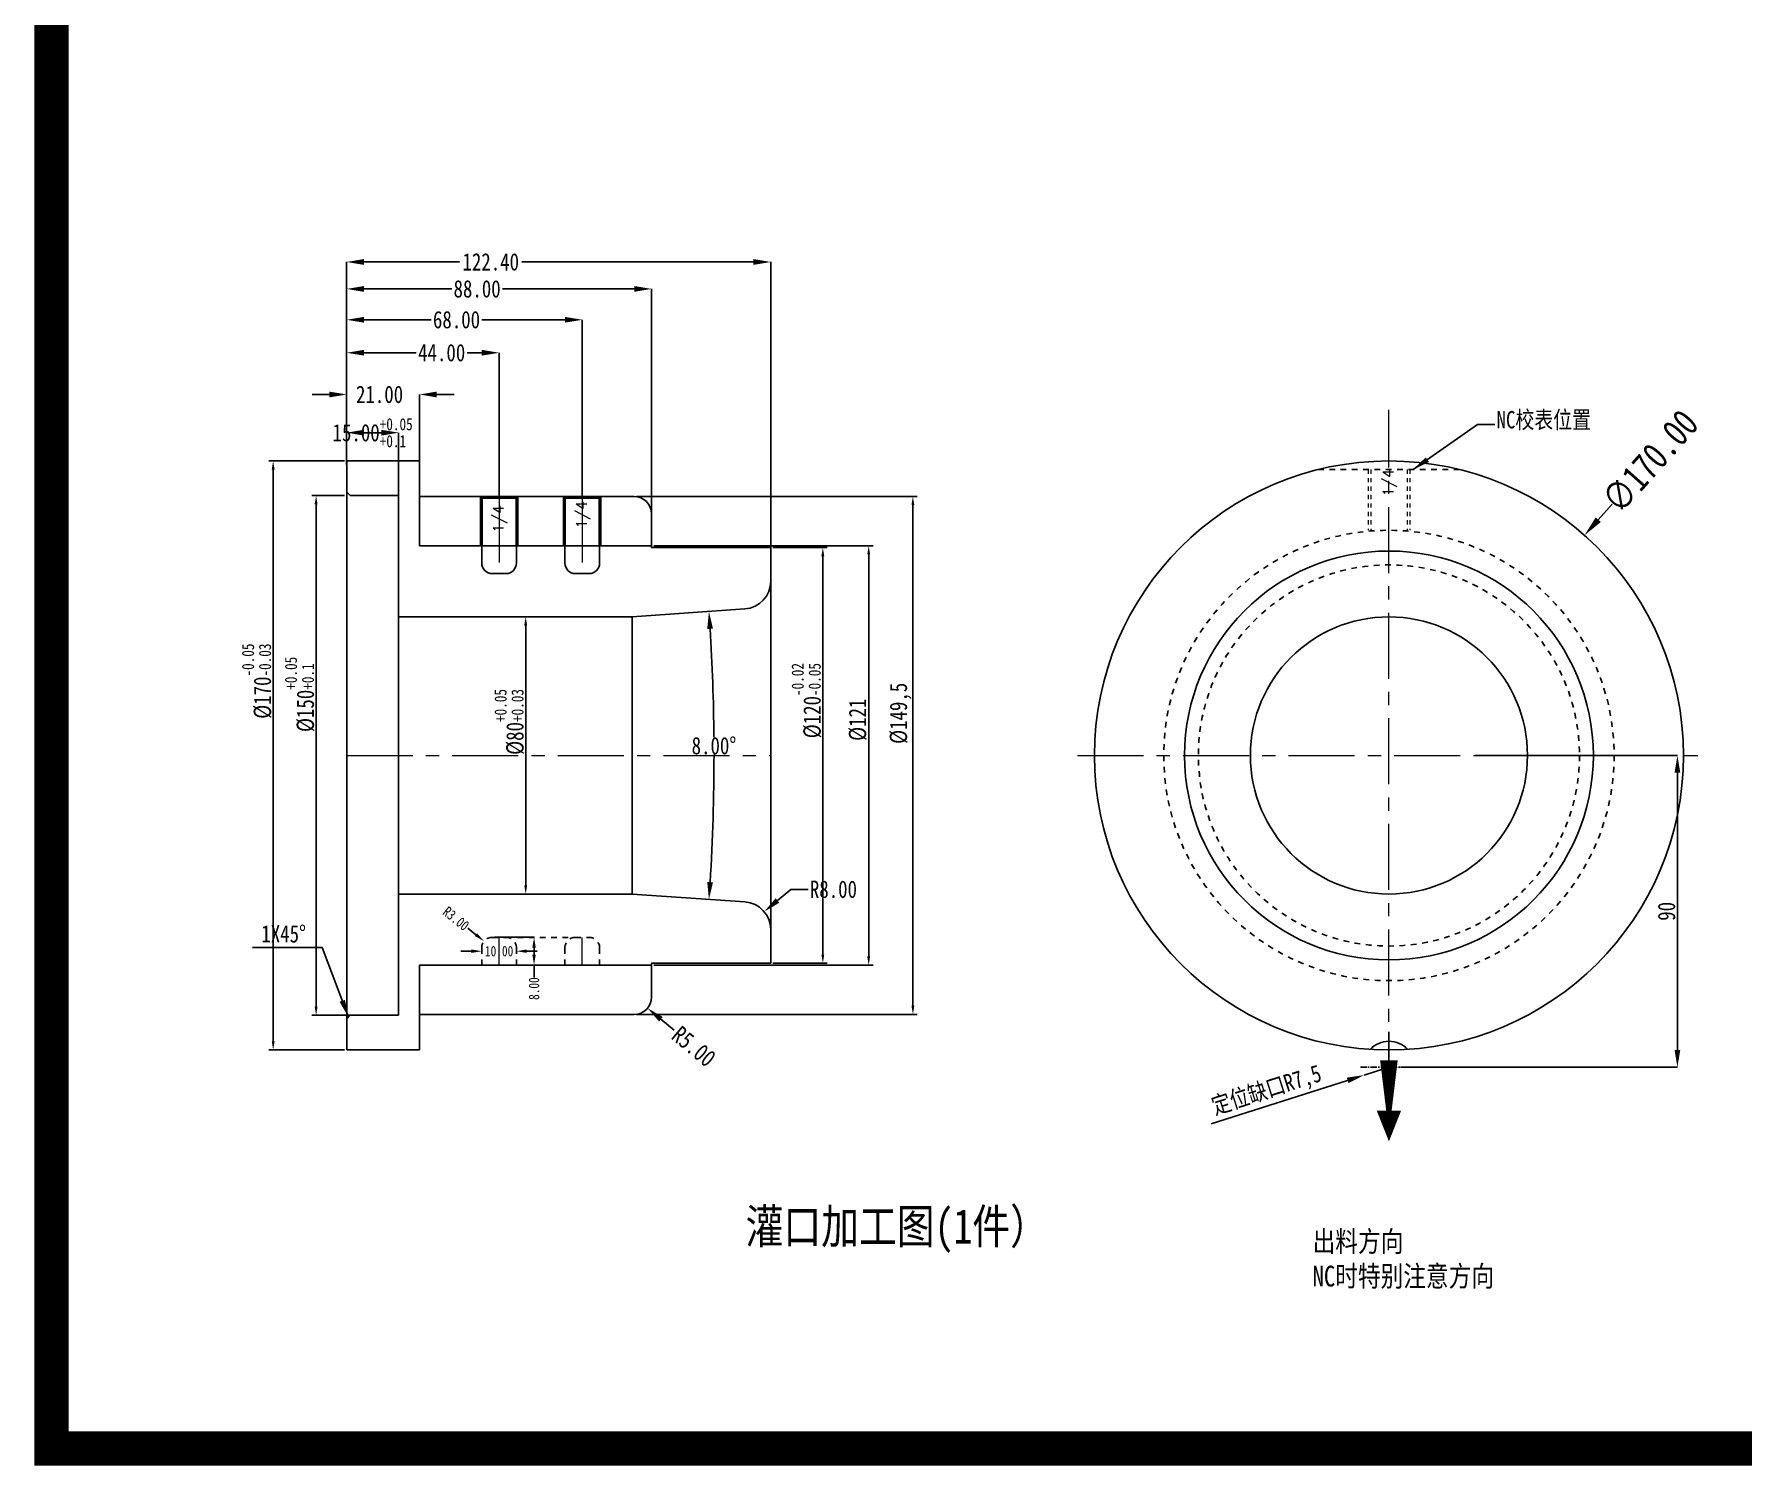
# Model space of a CAD drawing. Header units: millimetres. Extents: x 1104 to 2083, y 140 to 966.
# Drawn here: x 1104.4 to 1597.5, y 139.9 to 553.2 of the extents above; entities that cross this region are included whole.
import ezdxf
from ezdxf.enums import TextEntityAlignment as Align

# ---------------------------------------------------------------- set-up
doc = ezdxf.new("R2010")
doc.units = ezdxf.units.MM
doc.header["$LTSCALE"] = 16.335
doc.header["$PDMODE"] = 3
doc.header["$PDSIZE"] = 0.3125
doc.linetypes.add('CENTER', pattern=[0.6, 0.375, -0.075, 0.075, -0.075])
doc.linetypes.add('HIDDEN', pattern=[0.2, 0.1, -0.1])
doc.layers.get('0').update_dxf_attribs({"linetype": 'CONTINUOUS'})
doc.layers.get('Defpoints').update_dxf_attribs({"linetype": 'CONTINUOUS'})
doc.layers.add('DEFAULT_2', color=8, linetype='HIDDEN')
for name, color, linetype, lineweight in [('dim', 82, 'CONTINUOUS', 9), ('moldbase', 7, 'CONTINUOUS', 20), ('screw', 33, 'CONTINUOUS', 13)]:
    doc.layers.add(name, color=color, linetype=linetype, lineweight=lineweight)
doc.styles.get("Standard").update_dxf_attribs({"font": 'txt', "width": 0.8})
doc.styles.add('TXT', font='txt.shx', dxfattribs={"bigfont": 'gbcbig.shx'})
doc.dimstyles.new('ISO-25', dxfattribs={"dimtxt": 2.5, "dimasz": 2.5, "dimexe": 1.25, "dimexo": 0.625, "dimtad": 1, "dimtxsty": 'Standard', "dimcen": 2.5, "dimadec": 0, "dimazin": 0, "dimtfac": 1, "dimtmove": 0, "dimatfit": 3, "dimfxl": 0, "dimarcsym": 0})
doc.dimstyles.get("Standard").update_dxf_attribs({"dimtxt": 0.15625, "dimasz": 0.1875, "dimexe": 0.125, "dimexo": 0.0625, "dimtad": 0, "dimtih": 1, "dimtoh": 1, "dimdsep": 46, "dimtxsty": 'Standard', "dimcen": 0.09, "dimadec": 0, "dimazin": 0, "dimtp": 0.01, "dimtm": 0.01, "dimtfac": 1, "dimtofl": 0, "dimtmove": 0, "dimatfit": 3, "dimfxl": 0, "dimtolj": 1, "dimarcsym": 0})
doc.dimstyles.new('STANDARD$0', dxfattribs={"dimscale": 2, "dimtxt": 3, "dimasz": 3, "dimexe": 1.25, "dimexo": 0.625, "dimgap": 0.5, "dimtad": 0, "dimdsep": 46, "dimlunit": 6, "dimtxsty": 'Standard', "dimblk": 'CLOSEDBLANK', "dimcen": 0, "dimclrt": 2, "dimazin": 2, "dimtfac": 2, "dimtmove": 1, "dimatfit": 3, "dimfxl": 0, "dimtolj": 1, "dimtzin": 0, "dimarcsym": 0})

# ---------------------------------------------------------------- blocks, each defined once
blk = doc.blocks.new('*D159')
at = {"color": 0, "lineweight": -2, "ltscale": 0.5}
for p, q in [((1520.17, 344.97), (1578.65, 344.97)), ((1578.65, 259.97), (1578.65, 339.97)), ((1498.73, 254.97), (1578.65, 254.97))]:
    blk.add_line(p, q, dxfattribs=at)
at = {"color": 0, "ltscale": 0.5}
for points in [[(1577.82, 339.97), (1579.48, 339.97), (1578.65, 344.97)], [(1577.82, 259.97), (1579.48, 259.97), (1578.65, 254.97)]]:
    blk.add_solid(points, dxfattribs=at)
at = {"layer": 'Defpoints', "color": 0, "ltscale": 0.5}
for p in [(1519.54, 344.97), (1578.65, 344.97), (1498.11, 254.97)]:
    blk.add_point(p, dxfattribs=at)
at = {"color": 0, "ltscale": 0.5, "insert": (1575.53, 299.97), "char_height": 5, "attachment_point": 5, "rotation": 90}
blk.add_mtext('90', dxfattribs=at)
blk = doc.blocks.new('*D132')
at = {"color": 0, "lineweight": -2, "ltscale": 0.5}
for p, q in [((1495.38, 254.97), (1488.24, 252.7)), ((1444.09, 238.68), (1483.47, 251.18))]:
    blk.add_line(p, q, dxfattribs=at)
at = {"color": 0, "ltscale": 0.5}
blk.add_solid([(1483.22, 251.98), (1483.72, 250.39), (1488.24, 252.7)], dxfattribs=at)
at = {"layer": 'Defpoints', "color": 0, "ltscale": 0.5}
for p in [(1488.24, 252.7), (1495.38, 254.97)]:
    blk.add_point(p, dxfattribs=at)
at = {"color": 0, "ltscale": 0.5, "insert": (1460.2, 247.94), "char_height": 5, "attachment_point": 5, "rotation": 17.6094}
blk.add_mtext('{\\fSimSun|b0|i0|c134|p2;定位缺口}R7,5', dxfattribs=at)
blk = doc.blocks.new('*D244')
at = {"color": 4, "lineweight": -2}
blk.add_line((1559.8, 417.49), (1555.82, 413), dxfattribs=at)
at = {"color": 4}
blk.add_solid([(1555.07, 413.67), (1556.56, 412.34), (1551.83, 408.52)], dxfattribs=at)
at = {"layer": 'Defpoints', "color": 0}
for p in [(1551.83, 408.52), (1438.94, 281.41)]:
    blk.add_point(p, dxfattribs=at)
at = {"color": 6, "insert": (1570.78, 429.85), "char_height": 8, "attachment_point": 5, "rotation": 48.389}
blk.add_mtext('\\A1;∅170.00', dxfattribs=at)
blk = doc.blocks.new('*D245')
at = {"color": 0, "lineweight": -2}
for p, q in [((1317.58, 404.97), (1333.24, 404.97)), ((1331.99, 402.47), (1331.99, 287.47)), ((1317.58, 284.97), (1333.24, 284.97))]:
    blk.add_line(p, q, dxfattribs=at)
at = {"color": 0}
for points in [[(1331.57, 402.47), (1332.4, 402.47), (1331.99, 404.97)], [(1331.57, 287.47), (1332.4, 287.47), (1331.99, 284.97)]]:
    blk.add_solid(points, dxfattribs=at)
at = {"layer": 'Defpoints', "color": 0}
for p in [(1316.95, 404.97), (1316.95, 284.97), (1331.99, 284.97)]:
    blk.add_point(p, dxfattribs=at)
at = {"color": 0, "lineweight": 0, "insert": (1327.28, 360.78), "char_height": 5, "attachment_point": 5, "rotation": 90}
blk.add_mtext('%%C120{\\H0.7x;\\S-0.02^ -0.05;}', dxfattribs=at)
blk = doc.blocks.new('*D246')
at = {"color": 0, "lineweight": -2}
for p, q in [((1226.28, 384.97), (1247.48, 384.97)), ((1246.23, 382.47), (1246.23, 307.47)), ((1226.28, 304.97), (1247.48, 304.97))]:
    blk.add_line(p, q, dxfattribs=at)
at = {"color": 0}
for points in [[(1245.81, 382.47), (1246.65, 382.47), (1246.23, 384.97)], [(1245.81, 307.47), (1246.65, 307.47), (1246.23, 304.97)]]:
    blk.add_solid(points, dxfattribs=at)
at = {"layer": 'Defpoints', "color": 0}
for p in [(1225.65, 384.97), (1225.65, 304.97), (1246.23, 304.97)]:
    blk.add_point(p, dxfattribs=at)
at = {"color": 0, "lineweight": 0, "insert": (1241.52, 354.64), "char_height": 5, "attachment_point": 5, "rotation": 90}
blk.add_mtext('%%C80{\\H0.7x;\\S+0.05^ +0.03;}', dxfattribs=at)
blk = doc.blocks.new('*D251')
at = {"color": 4, "lineweight": -2}
for start, end in [(0.50798, 3.51904), (356.48096, 0.02702)]:
    blk.add_arc((704.93, 344.97), 595.65, start, end, dxfattribs=at)
at = {"color": 4}
for points in [[(1298.62, 381.47), (1300.28, 381.58), (1299.12, 386.52)], [(1300.28, 308.35), (1298.62, 308.46), (1299.12, 303.42)]]:
    blk.add_solid(points, dxfattribs=at)
at = {"layer": 'Defpoints', "color": 0}
for p in [(1276.95, 384.97), (1309.51, 387.24), (1300.41, 331.11), (1276.95, 304.97), (1309.51, 302.69)]:
    blk.add_point(p, dxfattribs=at)
at = {"color": 6, "insert": (1300.57, 347.75), "char_height": 5, "attachment_point": 5}
blk.add_mtext('\\A1;8.00°', dxfattribs=at)
blk = doc.blocks.new('*D247')
at = {"color": 4, "lineweight": -2}
for p, q in [((1189.55, 449.16), (1184.55, 449.16)), ((1194.55, 428.97), (1194.55, 449.16)), ((1215.55, 428.97), (1215.55, 449.16)), ((1220.55, 449.16), (1225.55, 449.16))]:
    blk.add_line(p, q, dxfattribs=at)
at = {"color": 4}
for points in [[(1189.55, 449.99), (1189.55, 448.32), (1194.55, 449.16)], [(1220.55, 449.99), (1220.55, 448.32), (1215.55, 449.16)]]:
    blk.add_solid(points, dxfattribs=at)
at = {"layer": 'Defpoints', "color": 0}
for p in [(1215.55, 449.16), (1194.55, 428.97), (1215.55, 428.97)]:
    blk.add_point(p, dxfattribs=at)
at = {"color": 6, "insert": (1204.05, 449.16), "char_height": 5, "attachment_point": 5}
blk.add_mtext('\\A1;21.00', dxfattribs=at)
blk = doc.blocks.new('*D252')
at = {"color": 4, "lineweight": -2}
for p, q in [((1194.55, 428.97), (1194.55, 461.2)), ((1199.55, 461.2), (1214.65, 461.2)), ((1233.55, 461.2), (1229.32, 461.2)), ((1238.55, 419.72), (1238.55, 461.2))]:
    blk.add_line(p, q, dxfattribs=at)
at = {"color": 4}
for points in [[(1199.55, 462.03), (1199.55, 460.37), (1194.55, 461.2)], [(1233.55, 462.03), (1233.55, 460.37), (1238.55, 461.2)]]:
    blk.add_solid(points, dxfattribs=at)
at = {"layer": 'Defpoints', "color": 0}
for p in [(1238.55, 461.2), (1194.55, 428.97), (1238.55, 419.72)]:
    blk.add_point(p, dxfattribs=at)
at = {"color": 6, "insert": (1221.98, 461.2), "char_height": 5, "attachment_point": 5}
blk.add_mtext('\\A1;44.00', dxfattribs=at)
blk = doc.blocks.new('*D253')
at = {"color": 4, "lineweight": -2}
for p, q in [((1194.55, 428.97), (1194.55, 470.72)), ((1199.55, 470.72), (1218.93, 470.72)), ((1257.55, 470.72), (1233.59, 470.72)), ((1262.55, 419.72), (1262.55, 470.72))]:
    blk.add_line(p, q, dxfattribs=at)
at = {"color": 4}
for points in [[(1199.55, 471.55), (1199.55, 469.89), (1194.55, 470.72)], [(1257.55, 471.55), (1257.55, 469.89), (1262.55, 470.72)]]:
    blk.add_solid(points, dxfattribs=at)
at = {"layer": 'Defpoints', "color": 0}
for p in [(1262.55, 470.72), (1194.55, 428.97), (1262.55, 419.72)]:
    blk.add_point(p, dxfattribs=at)
at = {"color": 6, "insert": (1226.26, 470.72), "char_height": 5, "attachment_point": 5}
blk.add_mtext('\\A1;68.00', dxfattribs=at)
blk = doc.blocks.new('*D254')
at = {"color": 4, "lineweight": -2}
for p, q in [((1194.55, 428.97), (1194.55, 479.62)), ((1199.55, 479.62), (1224.87, 479.62)), ((1277.55, 479.62), (1239.53, 479.62)), ((1282.55, 414.72), (1282.55, 479.62))]:
    blk.add_line(p, q, dxfattribs=at)
at = {"color": 4}
for points in [[(1199.55, 480.45), (1199.55, 478.79), (1194.55, 479.62)], [(1277.55, 480.45), (1277.55, 478.79), (1282.55, 479.62)]]:
    blk.add_solid(points, dxfattribs=at)
at = {"layer": 'Defpoints', "color": 0}
for p in [(1282.55, 479.62), (1194.55, 428.97), (1282.55, 414.72)]:
    blk.add_point(p, dxfattribs=at)
at = {"color": 6, "insert": (1232.2, 479.62), "char_height": 5, "attachment_point": 5}
blk.add_mtext('\\A1;88.00', dxfattribs=at)
blk = doc.blocks.new('*D255')
at = {"color": 4, "lineweight": -2}
for p, q in [((1194.55, 428.97), (1194.55, 487.4)), ((1199.55, 487.4), (1227.14, 487.4)), ((1311.95, 487.4), (1245.14, 487.4)), ((1316.95, 404.53), (1316.95, 487.4))]:
    blk.add_line(p, q, dxfattribs=at)
at = {"color": 4}
for points in [[(1199.55, 488.24), (1199.55, 486.57), (1194.55, 487.4)], [(1311.95, 488.24), (1311.95, 486.57), (1316.95, 487.4)]]:
    blk.add_solid(points, dxfattribs=at)
at = {"layer": 'Defpoints', "color": 0}
for p in [(1316.95, 487.4), (1194.55, 428.97), (1316.95, 404.53)]:
    blk.add_point(p, dxfattribs=at)
at = {"color": 6, "insert": (1236.14, 487.4), "char_height": 5, "attachment_point": 5}
blk.add_mtext('\\A1;122.40', dxfattribs=at)
blk = doc.blocks.new('*D248')
at = {"color": 0, "lineweight": -2}
for p, q in [((1193.93, 429.97), (1172.09, 429.97)), ((1173.34, 427.47), (1173.34, 262.47)), ((1193.93, 259.97), (1172.09, 259.97))]:
    blk.add_line(p, q, dxfattribs=at)
at = {"color": 0}
for points in [[(1172.93, 427.47), (1173.76, 427.47), (1173.34, 429.97)], [(1172.93, 262.47), (1173.76, 262.47), (1173.34, 259.97)]]:
    blk.add_solid(points, dxfattribs=at)
at = {"layer": 'Defpoints', "color": 0}
for p in [(1194.55, 429.97), (1173.34, 259.97), (1194.55, 259.97)]:
    blk.add_point(p, dxfattribs=at)
at = {"color": 0, "lineweight": 0, "insert": (1168.63, 366.41), "char_height": 5, "attachment_point": 5, "rotation": 90}
blk.add_mtext('%%C170{\\H0.7x;\\S-0.05^ -0.03;}', dxfattribs=at)
blk = doc.blocks.new('*D249')
at = {"color": 3, "linetype": 'Continuous', "lineweight": -2}
for p, q in [((1230.55, 288.47), (1227.55, 288.47)), ((1233.55, 289.47), (1233.55, 288.47)), ((1243.55, 289.47), (1243.55, 288.47)), ((1246.55, 288.47), (1249.55, 288.47))]:
    blk.add_line(p, q, dxfattribs=at)
at = {"color": 3}
for points in [[(1230.55, 288.97), (1230.55, 287.97), (1233.55, 288.47)], [(1246.55, 288.97), (1246.55, 287.97), (1243.55, 288.47)]]:
    blk.add_solid(points, dxfattribs=at)
at = {"layer": 'Defpoints', "color": 0}
for p in [(1233.55, 289.47), (1233.55, 288.47), (1243.55, 289.47)]:
    blk.add_point(p, dxfattribs=at)
at = {"color": 6, "insert": (1238.55, 288.47), "char_height": 3, "attachment_point": 5}
blk.add_mtext('\\A1;10.00', dxfattribs=at)
blk = doc.blocks.new('*D256')
at = {"color": 3, "linetype": 'Continuous', "lineweight": -2}
for p, q in [((1237.33, 292.47), (1248.64, 292.47)), ((1248.64, 289.47), (1248.64, 287.47)), ((1237.33, 284.47), (1248.64, 284.47)), ((1248.64, 284.47), (1248.64, 280.87))]:
    blk.add_line(p, q, dxfattribs=at)
at = {"color": 3}
for points in [[(1248.14, 289.47), (1249.14, 289.47), (1248.64, 292.47)], [(1248.14, 287.47), (1249.14, 287.47), (1248.64, 284.47)]]:
    blk.add_solid(points, dxfattribs=at)
at = {"layer": 'Defpoints', "color": 0}
for p in [(1237.33, 292.47), (1237.33, 284.47), (1248.64, 284.47)]:
    blk.add_point(p, dxfattribs=at)
at = {"color": 6, "insert": (1248.64, 277.67), "char_height": 3, "attachment_point": 5, "rotation": 90}
blk.add_mtext('\\A1;8.00', dxfattribs=at)
blk = doc.blocks.new('*D257')
at = {"color": 3, "linetype": 'Continuous', "lineweight": -2}
blk.add_line((1229.54, 295.11), (1231.88, 293.23), dxfattribs=at)
at = {"color": 3}
blk.add_solid([(1232.19, 293.62), (1231.56, 292.84), (1234.22, 291.35)], dxfattribs=at)
at = {"layer": 'Defpoints', "color": 0}
for p in [(1234.22, 291.35), (1236.55, 289.47)]:
    blk.add_point(p, dxfattribs=at)
at = {"color": 6, "insert": (1226.11, 297.87), "char_height": 3, "attachment_point": 5, "rotation": 321.1797}
blk.add_mtext('\\A1;R3.00', dxfattribs=at)
blk = doc.blocks.new('*D258')
at = {"color": 0, "lineweight": -2}
for p, q in [((1278.18, 419.72), (1359.23, 419.72)), ((1357.98, 417.22), (1357.98, 272.72)), ((1278.18, 270.22), (1359.23, 270.22))]:
    blk.add_line(p, q, dxfattribs=at)
at = {"color": 0}
for points in [[(1357.57, 417.22), (1358.4, 417.22), (1357.98, 419.72)], [(1357.57, 272.72), (1358.4, 272.72), (1357.98, 270.22)]]:
    blk.add_solid(points, dxfattribs=at)
at = {"layer": 'Defpoints', "color": 0}
for p in [(1277.55, 419.72), (1277.55, 270.22), (1357.98, 270.22)]:
    blk.add_point(p, dxfattribs=at)
at = {"color": 0, "lineweight": 0, "insert": (1354.44, 357.12), "char_height": 5, "attachment_point": 5, "rotation": 90}
blk.add_mtext('%%c149,5', dxfattribs=at)
blk = doc.blocks.new('*D250')
at = {"color": 0, "lineweight": -2}
for p, q in [((1193.93, 419.97), (1184.48, 419.97)), ((1185.73, 417.47), (1185.73, 272.47)), ((1196.29, 269.97), (1184.48, 269.97))]:
    blk.add_line(p, q, dxfattribs=at)
at = {"color": 0}
for points in [[(1185.31, 417.47), (1186.15, 417.47), (1185.73, 419.97)], [(1185.31, 272.47), (1186.15, 272.47), (1185.73, 269.97)]]:
    blk.add_solid(points, dxfattribs=at)
at = {"layer": 'Defpoints', "color": 0}
for p in [(1194.55, 419.97), (1185.73, 269.97), (1196.92, 269.97)]:
    blk.add_point(p, dxfattribs=at)
at = {"color": 0, "lineweight": 0, "insert": (1181.02, 362.59), "char_height": 5, "attachment_point": 5, "rotation": 90}
blk.add_mtext('%%C150{\\H0.7x;\\S+0.05^ +0.1;}', dxfattribs=at)
blk = doc.blocks.new('*D259')
at = {"color": 0, "lineweight": -2}
for p, q in [((1283.18, 405.47), (1346.48, 405.47)), ((1345.23, 402.97), (1345.23, 286.97)), ((1283.18, 284.47), (1346.48, 284.47))]:
    blk.add_line(p, q, dxfattribs=at)
at = {"color": 0}
for points in [[(1344.81, 402.97), (1345.64, 402.97), (1345.23, 405.47)], [(1344.81, 286.97), (1345.64, 286.97), (1345.23, 284.47)]]:
    blk.add_solid(points, dxfattribs=at)
at = {"layer": 'Defpoints', "color": 0}
for p in [(1282.55, 405.47), (1282.55, 284.47), (1345.23, 284.47)]:
    blk.add_point(p, dxfattribs=at)
at = {"color": 0, "lineweight": 0, "insert": (1342.1, 355.27), "char_height": 5, "attachment_point": 5, "rotation": 90}
blk.add_mtext('%%c121', dxfattribs=at)
blk = doc.blocks.new('*D260')
at = {"color": 4, "lineweight": -2}
blk.add_line((1289.1, 265.64), (1285.25, 268.84), dxfattribs=at)
at = {"color": 4}
blk.add_solid([(1285.78, 269.48), (1284.72, 268.19), (1281.4, 272.03)], dxfattribs=at)
at = {"layer": 'Defpoints', "color": 0}
for p in [(1277.55, 275.22), (1281.4, 272.03)]:
    blk.add_point(p, dxfattribs=at)
at = {"color": 6, "insert": (1294.75, 260.97), "char_height": 5, "attachment_point": 5, "rotation": 320.3552}
blk.add_mtext('\\A1;R5.00', dxfattribs=at)
blk = doc.blocks.new('*D261')
at = {"color": 4, "lineweight": -2}
for p, q in [((1194.55, 432.95), (1194.55, 438.13)), ((1204.55, 438.13), (1199.55, 438.13)), ((1209.55, 419.97), (1209.55, 438.13))]:
    blk.add_line(p, q, dxfattribs=at)
at = {"color": 4}
for points in [[(1199.55, 438.96), (1199.55, 437.29), (1194.55, 438.13)], [(1204.55, 438.96), (1204.55, 437.29), (1209.55, 438.13)]]:
    blk.add_solid(points, dxfattribs=at)
at = {"layer": 'Defpoints', "color": 0}
for p in [(1194.55, 438.13), (1194.55, 432.95), (1209.55, 419.97)]:
    blk.add_point(p, dxfattribs=at)
at = {"color": 6, "insert": (1202.05, 438.13), "char_height": 5, "attachment_point": 5}
blk.add_mtext('\\A1;15.00{\\H0.7x;\\S+0.05^ +0.1;}', dxfattribs=at)
blk = doc.blocks.new('*D262')
at = {"color": 4, "lineweight": -2}
for p, q in [((1322.71, 306.31), (1318.89, 303.09)), ((1327.71, 306.31), (1322.71, 306.31))]:
    blk.add_line(p, q, dxfattribs=at)
at = {"color": 4}
blk.add_solid([(1318.35, 303.73), (1319.43, 302.45), (1315.07, 299.87)], dxfattribs=at)
at = {"layer": 'Defpoints', "color": 0}
for p in [(1315.07, 299.87), (1308.95, 294.71)]:
    blk.add_point(p, dxfattribs=at)
at = {"color": 6, "insert": (1335.05, 306.31), "char_height": 5, "attachment_point": 5}
blk.add_mtext('\\A1;R8.00', dxfattribs=at)

msp = doc.modelspace()

# ---------------------------------------------------------------- linework, layer by layer
for p, q in [((1194.552, 429.965), (1215.552, 429.965)), ((1194.552, 429.965), (1194.552, 268.965)), ((1215.552, 429.965), (1215.552, 405.465)), ((1195.552, 419.965), (1194.552, 420.965)), ((1195.552, 419.965), (1209.552, 419.965)), ((1209.552, 419.965), (1209.552, 269.965)), ((1277.552, 419.715), (1215.552, 419.715)), ((1233.152, 419.715), (1233.152, 405.465)), ((1233.152, 419.715), (1233.652, 419.215)), ((1233.652, 419.215), (1233.652, 405.465)), ((1233.652, 419.215), (1243.452, 419.215)), ((1243.952, 419.715), (1243.452, 419.215)), ((1243.452, 419.215), (1243.452, 405.465)), ((1243.952, 419.715), (1243.952, 405.465)), ((1257.152, 419.715), (1257.152, 405.465)), ((1257.152, 419.715), (1257.652, 419.215)), ((1257.652, 419.215), (1257.652, 405.465)), ((1257.652, 419.215), (1267.452, 419.215)), ((1267.952, 419.715), (1267.452, 419.215)), ((1267.452, 419.215), (1267.452, 405.465)), ((1267.952, 419.715), (1267.952, 405.465)), ((1282.552, 414.715), (1282.552, 404.965)), ((1257.552, 409.465), (1257.552, 400.465)), ((1267.552, 409.465), (1267.552, 400.465)), ((1215.552, 405.465), (1282.552, 405.465)), ((1233.552, 405.465), (1233.552, 400.465)), ((1243.552, 405.465), (1243.552, 400.465)), ((1282.552, 404.965), (1316.952, 404.965)), ((1316.952, 404.965), (1316.952, 395.223)), ((1236.552, 397.465), (1240.552, 397.465)), ((1260.552, 397.465), (1264.552, 397.465)), ((1316.952, 395.223), (1316.952, 294.708)), ((1209.552, 384.965), (1276.952, 384.965)), ((1276.952, 384.965), (1309.511, 387.242)), ((1276.952, 384.965), (1276.952, 304.965)), ((1209.552, 304.965), (1276.952, 304.965)), ((1276.952, 304.965), (1309.511, 302.689)), ((1316.952, 294.708), (1316.952, 284.965)), ((1215.552, 284.465), (1282.552, 284.465)), ((1215.552, 259.965), (1215.552, 284.465)), ((1282.552, 284.965), (1316.952, 284.965)), ((1282.552, 275.215), (1282.552, 284.965)), ((1195.552, 269.965), (1194.552, 268.965)), ((1194.552, 268.965), (1194.552, 259.965)), ((1195.552, 269.965), (1209.552, 269.965)), ((1277.552, 270.215), (1215.552, 270.215)), ((1194.552, 259.965), (1215.552, 259.965))]:
    msp.add_line(p, q)
at = {"color": 1, "linetype": 'CENTER', "ltscale": 0.466483}
for p, q in [((1495.385, 248.715), (1495.385, 265.215)), ((1495.385, 248.215), (1495.385, 264.715))]:
    msp.add_line(p, q, dxfattribs=at)
at = {"color": 1, "linetype": 'CENTER', "ltscale": 0.3}
for p, q in [((1495.385, 246.715), (1495.385, 263.215)), ((1487.135, 254.965), (1503.635, 254.965))]:
    msp.add_line(p, q, dxfattribs=at)
at = {"const_width": 10}
msp.add_lwpolyline([(2078.012, 144.925), (1109.355, 144.925), (1109.355, 961.385), (2078.012, 961.385)], close=True, dxfattribs=at)
msp.add_lwpolyline([(1495.385, 233.561, 0, 7.027, 0), (1495.385, 242.427, 1.562, 5.075, -0.0000107), (1495.385, 256.965, 5.075, 5.075, -0.0207624)], format="xyseb")
for radius in [85, 59, 40]:
    msp.add_circle((1495.385, 344.965), radius)
for centre, radius, start, end in [((1277.552, 414.715), 5, 0, 90), ((1236.552, 400.465), 3, 180, 270), ((1240.552, 400.465), 3, 270, 0), ((1260.552, 400.465), 3, 180, 270), ((1264.552, 400.465), 3, 270, 0), ((1308.952, 395.223), 8, 274, 0), ((1308.952, 294.708), 8, 0, 86), ((1277.552, 275.215), 5, 270, 0)]:
    msp.add_arc(centre, radius, start, end)
at = {"ltscale": 0.5}
msp.add_arc((1495.385, 254.965), 7.5, 43.61547, 136.38452, dxfattribs=at)
at = {"layer": 'DEFAULT_2', "color": 8, "linetype": 'HIDDEN'}
for p, q in [((1474.921, 427.465), (1515.848, 427.465)), ((1236.552, 292.465), (1240.552, 292.465)), ((1240.552, 292.465), (1260.552, 292.465)), ((1260.552, 292.465), (1264.552, 292.465)), ((1233.552, 284.465), (1233.552, 289.465)), ((1243.552, 284.465), (1243.552, 289.465)), ((1257.552, 284.465), (1257.552, 289.465)), ((1267.552, 284.465), (1267.552, 289.465))]:
    msp.add_line(p, q, dxfattribs=at)
for radius in [65, 55]:
    msp.add_circle((1495.385, 344.965), radius, dxfattribs=at)
for centre, start, end in [((1236.552, 289.465), 90, 180), ((1240.552, 289.465), 0, 90), ((1260.552, 289.465), 90, 180), ((1264.552, 289.465), 0, 90)]:
    msp.add_arc(centre, 3, start, end, dxfattribs=at)
at = {"layer": 'moldbase', "color": 1, "linetype": 'CENTER', "ltscale": 3.109887}
for p, q in [((1495.385, 245.198), (1495.385, 444.732)), ((1238.552, 419.715), (1238.552, 397.465)), ((1262.552, 419.715), (1262.552, 397.465)), ((1194.552, 344.965), (1316.952, 344.965)), ((1405.482, 344.965), (1585.288, 344.965)), ((1238.552, 284.465), (1238.552, 292.465)), ((1262.552, 284.465), (1262.552, 292.465))]:
    msp.add_line(p, q, dxfattribs=at)
at = {"layer": 'screw', "color": 92, "linetype": 'HIDDEN', "ltscale": 0.746373}
for p, q in [((1489.385, 427.465), (1489.385, 409.965)), ((1501.385, 427.465), (1501.385, 409.965))]:
    msp.add_line(p, q, dxfattribs=at)
at = {"layer": 'screw', "linetype": 'HIDDEN', "ltscale": 0.746373}
for p, q in [((1490.135, 427.465), (1490.135, 409.965)), ((1500.635, 427.465), (1500.635, 409.965))]:
    msp.add_line(p, q, dxfattribs=at)

# ---------------------------------------------------------------- texts
at = {"color": 6, "insert": (1169.923, 295.99), "char_height": 5, "width": 18.00079, "attachment_point": 1}
msp.add_mtext('{\\fSimSun|b0|i0|c134|p2;1X45%%D}', dxfattribs=at)
at = {"attachment_point": 1}
for s, insert, char_height, width in [('{\\fSimSun|b0|i0|c134|p2; 灌口加工图(1件）}', (1304.255, 214.04), 10, 159.47262), ('{\\fSimSun|b0|i0|c134|p2;出料方向\\P\\C6;NC时特别注意方向}', (1473.356, 207.689), 6, 97.10809)]:
    msp.add_mtext(s, dxfattribs=dict(at, insert=insert, char_height=char_height, width=width))
at = {"layer": 'dim', "insert": (1526.446, 441.604), "char_height": 5, "attachment_point": 4}
msp.add_mtext('\\A1;NC{\\fSimSun|b0|i0|c134|p2;校表位置}', dxfattribs=at)
at = {"layer": 'screw', "color": 222, "linetype": 'HIDDEN', "ltscale": 0.746373, "style": 'TXT'}
for p in [(1495.385, 423.715), (1238.552, 413.274), (1262.552, 414.465)]:
    msp.add_text('1/4', height=3, rotation=90, dxfattribs=at).set_placement(p, align=Align.MIDDLE)

# ---------------------------------------------------------------- dimensions: what is measured, and where the dimension line sits
for base, p1, p2, dimstyle, override, picture, middle in [((1316.952, 487.404), (1194.552, 428.965), (1316.952, 404.528), 'Standard', {"dimtxt": 5, "dimasz": 5, "dimexe": 0, "dimexo": 0, "dimgap": 0, "dimtad": 0, "dimzin": 0, "dimcen": 0, "dimclrd": 4, "dimclre": 4, "dimclrt": 6, "dimadec": 2, "dimtol": 0, "dimfxl": 1.25, "dimtzin": 0}, '*D255', (1236.143, 487.404)), ((1282.552, 479.622), (1194.552, 428.965), (1282.552, 414.715), 'Standard', {"dimtxt": 5, "dimasz": 5, "dimexe": 0, "dimexo": 0, "dimgap": 0, "dimtad": 0, "dimzin": 0, "dimcen": 0, "dimclrd": 4, "dimclre": 4, "dimclrt": 6, "dimadec": 2, "dimtol": 0, "dimfxl": 1.25, "dimtzin": 0}, '*D254', (1232.201, 479.622)), ((1262.552, 470.721), (1194.552, 428.965), (1262.552, 419.715), 'Standard', {"dimtxt": 5, "dimasz": 5, "dimexe": 0, "dimexo": 0, "dimgap": 0, "dimtad": 0, "dimzin": 0, "dimcen": 0, "dimclrd": 4, "dimclre": 4, "dimclrt": 6, "dimadec": 2, "dimtol": 0, "dimfxl": 1.25, "dimtzin": 0}, '*D253', (1226.262, 470.721)), ((1238.552, 461.201), (1194.552, 428.965), (1238.552, 419.715), 'Standard', {"dimtxt": 5, "dimasz": 5, "dimexe": 0, "dimexo": 0, "dimgap": 0, "dimtad": 0, "dimzin": 0, "dimcen": 0, "dimclrd": 4, "dimclre": 4, "dimclrt": 6, "dimadec": 2, "dimtol": 0, "dimfxl": 1.25, "dimtzin": 0}, '*D252', (1221.984, 461.201)), ((1215.552, 449.157), (1194.552, 428.965), (1215.552, 428.965), 'Standard', {"dimtxt": 5, "dimasz": 5, "dimexe": 0, "dimexo": 0, "dimgap": 0, "dimtad": 0, "dimzin": 0, "dimcen": 0, "dimclrd": 4, "dimclre": 4, "dimclrt": 6, "dimadec": 2, "dimtol": 0, "dimfxl": 1.25, "dimtzin": 0}, '*D247', (1204.054, 449.157)), ((1233.552, 288.465), (1243.552, 289.465), (1233.552, 289.465), 'STANDARD$0', {"dimscale": 1, "dimexe": 0, "dimexo": 0, "dimgap": 0, "dimzin": 0, "dimlunit": 2, "dimclrd": 3, "dimclre": 3, "dimclrt": 6, "dimazin": 0, "dimtfac": 1, "dimtofl": 0, "dimtmove": 0, "dimfxl": 1.25, "dimarcsym": 1}, '*D249', (1238.552, 288.465))]:
    dim = msp.add_linear_dim(base=base, p1=p1, p2=p2, dimstyle=dimstyle, override=override)
    dim.commit()
    dim.dimension.update_dxf_attribs({"geometry": picture, "text_midpoint": middle, "dimtype": 160})
dim = msp.add_diameter_dim_2p(p1=(1438.939, 281.413), p2=(1551.831, 408.517), dimstyle='Standard', override={"dimtxt": 8, "dimasz": 6, "dimexe": 0, "dimexo": 0, "dimgap": 0, "dimtih": 0, "dimtoh": 0, "dimzin": 0, "dimcen": 0, "dimclrd": 4, "dimclre": 4, "dimclrt": 6, "dimtp": 0, "dimtm": 0, "dimtzin": 0})
dim.commit()
dim.dimension.update_dxf_attribs({"geometry": '*D244', "text_midpoint": (1570.779, 429.851)})
dim = msp.add_linear_dim(base=(1194.552, 438.128), p1=(1209.552, 419.965), p2=(1194.552, 432.953), text='<>{\\H0.7x;\\S+0.05^ +0.1;}', dimstyle='STANDARD$0', override={"dimscale": 1, "dimtxt": 5, "dimasz": 5, "dimexe": 0, "dimexo": 0, "dimgap": 0, "dimtih": 1, "dimtoh": 1, "dimzin": 0, "dimlunit": 2, "dimclrd": 4, "dimclre": 4, "dimclrt": 6, "dimazin": 0, "dimtp": 0.01, "dimtm": 0.01, "dimtfac": 1, "dimtofl": 0, "dimtmove": 0, "dimfxl": 1.25})
dim.commit()
dim.dimension.update_dxf_attribs({"geometry": '*D261', "text_midpoint": (1202.052, 438.128), "dimtype": 160})
at = {"color": 6, "lineweight": 0}
for base, p1, p2, text, picture, middle in [((1173.342, 259.965), (1194.552, 429.965), (1194.552, 259.965), '%%C<>{\\H0.7x;\\S-0.05^ -0.03;}', '*D248', (1173.342, 366.413)), ((1185.73, 269.965), (1194.552, 419.965), (1196.917, 269.965), '%%C<>{\\H0.7x;\\S+0.05^ +0.1;}', '*D250', (1185.73, 362.589)), ((1357.982, 270.215), (1277.552, 419.715), (1277.552, 270.215), '%%c<>', '*D258', (1357.982, 357.121)), ((1345.225, 284.465), (1282.552, 405.465), (1282.552, 284.465), '%%c<>', '*D259', (1345.225, 355.267)), ((1331.987, 284.965), (1316.952, 404.965), (1316.952, 284.965), '%%C<>{\\H0.7x;\\S-0.02^ -0.05;}', '*D245', (1331.987, 360.775)), ((1246.229, 304.965), (1225.652, 384.965), (1225.652, 304.965), '%%C<>{\\H0.7x;\\S+0.05^ +0.03;}', '*D246', (1246.229, 354.644))]:
    dim = msp.add_linear_dim(base=base, p1=p1, p2=p2, angle=90, text=text, dimstyle='ISO-25', override={"dimtxt": 5}, dxfattribs=at)
    dim.commit()
    dim.dimension.update_dxf_attribs({"geometry": picture, "text_midpoint": middle, "dimtype": 160})
dim = msp.add_angular_dim_2l(base=(1300.411, 331.105), line1=((1276.952, 304.965), (1309.511, 302.689)), line2=((1276.952, 384.965), (1309.511, 387.242)), dimstyle='Standard', override={"dimtxt": 5, "dimasz": 5, "dimexe": 0, "dimexo": 0, "dimgap": 0, "dimtad": 0, "dimzin": 0, "dimcen": 0, "dimclrd": 4, "dimclre": 4, "dimclrt": 6, "dimadec": 2, "dimtol": 0, "dimfxl": 1.25, "dimtzin": 0})
dim.commit()
dim.dimension.update_dxf_attribs({"geometry": '*D251', "text_midpoint": (1300.566, 347.746), "dimtype": 162})
at = {"ltscale": 0.5}
dim = msp.add_linear_dim(base=(1578.651, 344.965), p1=(1498.107, 254.965), p2=(1519.541, 344.965), angle=90, dimstyle='ISO-25', override={"dimscale": 1, "dimtxt": 5, "dimasz": 5, "dimexe": 0, "dimfxl": 1.25}, dxfattribs=at)
dim.commit()
dim.dimension.update_dxf_attribs({"geometry": '*D159', "text_midpoint": (1575.526, 299.965)})
for center, mpoint, override, picture, middle in [((1308.952, 294.708), (1315.068, 299.865), {"dimtxt": 5, "dimasz": 5, "dimexe": 0, "dimexo": 0, "dimgap": 0, "dimzin": 0, "dimcen": 0, "dimclrd": 4, "dimclre": 4, "dimclrt": 6, "dimadec": 2, "dimfxl": 1.25, "dimtzin": 0}, '*D262', (1335.046, 306.312)), ((1236.552, 289.465), (1234.215, 291.346), {"dimtxt": 3, "dimasz": 3, "dimexe": 0, "dimexo": 0, "dimgap": 0, "dimtih": 0, "dimtoh": 0, "dimzin": 0, "dimcen": 0, "dimclrd": 3, "dimclre": 3, "dimclrt": 6, "dimadec": 2, "dimtp": 0, "dimtm": 0, "dimfxl": 1.25, "dimtzin": 0, "dimarcsym": 1}, '*D257', (1226.112, 297.866)), ((1277.552, 275.215), (1281.403, 272.025), {"dimtxt": 5, "dimasz": 5, "dimexe": 0, "dimexo": 0, "dimgap": 0, "dimtih": 0, "dimtoh": 0, "dimzin": 0, "dimcen": 0, "dimclrd": 4, "dimclre": 4, "dimclrt": 6, "dimadec": 2, "dimtp": 0, "dimtm": 0, "dimtzin": 0}, '*D260', (1294.749, 260.966))]:
    dim = msp.add_radius_dim(center=center, mpoint=mpoint, dimstyle='Standard', override=override)
    dim.commit()
    dim.dimension.update_dxf_attribs({"geometry": picture, "text_midpoint": middle})
dim = msp.add_linear_dim(base=(1248.641, 284.465), p1=(1237.327, 292.465), p2=(1237.327, 284.465), angle=90, dimstyle='STANDARD$0', override={"dimscale": 1, "dimexe": 0, "dimexo": 0, "dimgap": 0, "dimzin": 0, "dimlunit": 2, "dimclrd": 3, "dimclre": 3, "dimclrt": 6, "dimazin": 0, "dimtfac": 1, "dimtofl": 0, "dimtmove": 0, "dimfxl": 1.25, "dimarcsym": 1})
dim.commit()
dim.dimension.update_dxf_attribs({"geometry": '*D256', "text_midpoint": (1248.641, 277.665), "dimtype": 160})
dim = msp.add_radius_dim(center=(1495.385, 254.965), mpoint=(1488.236, 252.696), text='{\\fSimSun|b0|i0|c134|p2;定位缺口}<>', dimstyle='ISO-25', override={"dimtxt": 5, "dimasz": 5, "dimexe": 0, "dimfxl": 1.25}, dxfattribs=at)
dim.commit()
dim.dimension.update_dxf_attribs({"geometry": '*D132', "text_midpoint": (1460.204, 247.937)})

# ---------------------------------------------------------------- leaders
msp.add_leader([(1195.052, 269.465), (1187.457, 289.493), (1167.335, 289.493)], dimstyle='Standard', override={"dimtxt": 5, "dimasz": 5, "dimexe": 0, "dimexo": 0, "dimgap": 0, "dimzin": 0, "dimcen": 0, "dimclrd": 4, "dimclre": 4, "dimclrt": 6, "dimadec": 2, "dimfxl": 1.25, "dimtzin": 0})
at = {"layer": 'dim', "annotation_type": 0, "has_hookline": 1, "hookline_direction": 0, "text_width": 30.556}
msp.add_leader([(1502.383, 427.465), (1520.946, 440.487), (1525.946, 440.487)], dimstyle='Standard', override={"dimtxt": 2.5, "dimasz": 5, "dimexe": 0, "dimexo": 0, "dimgap": 0.49975, "dimtad": 0, "dimzin": 0, "dimcen": 0, "dimadec": 2, "dimtol": 0, "dimtzin": 0}, dxfattribs=at)

doc.saveas('drawing.dxf')
